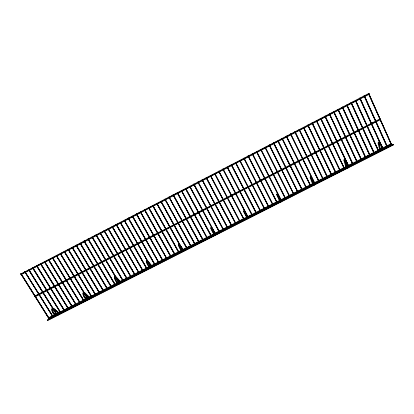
<?xml version="1.0" encoding="UTF-8"?>
<svg xmlns="http://www.w3.org/2000/svg" width="414" height="414" viewBox="0 0 414 414"><rect width="100%" height="100%" fill="white"/><g stroke="black" fill="none" stroke-linecap="round" stroke-linejoin="round"><path stroke-width="0.62" d="M84.611 296.838A2.991 0.978 63.6 0 0 85.833 298.282L88.891 299.131L88.674 299.7L88.156 299.503M382.313 148.89L382.313 148.44A4.052 0.911 62.3 0 0 380.29 143.756A4.052 0.911 62.3 0 0 378.256 142.214M54.275 313.786A2.976 1.149 63.8 0 0 54.7 314.107L58.043 314.8L57.82 315.37L57.313 315.168M48.795 318.599L48.36 317.905L48.795 318.599L117.928 283.466M47.682 320.519L393.248 145.014L393.217 144.672L392.896 144.222L47.248 319.825L47.553 320.539L47.693 320.296M35.107 296.807L380.476 119.599L380.435 119.237L380.119 118.802L34.667 296.103L34.967 296.812L35.123 296.595M344.743 160.197A3.576 0.58 62.5 0 1 346.249 161.289A3.576 0.58 62.5 0 1 348.153 165.771L347.848 168.074L347.227 167.903L347.341 166.185A3.576 0.574 62.5 0 0 345.214 161.351A3.576 0.574 62.5 0 0 344.101 161.175L345.959 167.127L346.549 167.194L346.756 166.723L344.909 160.761M347.848 168.074L347.915 165.921A4.026 0.647 62.5 0 0 345.566 160.906A4.026 0.647 62.5 0 0 344.127 160.078L344.303 160.689M20.716 273.887L21.166 274.601L369.143 94.288L369.091 93.895L368.781 93.471L20.866 273.892M368.843 93.46L368.429 93.678L368.843 93.46L391.39 144.253L391.116 144.326L368.693 94.263M118.15 282.664A3.441 0.921 63.4 0 1 115.392 278.374A3.441 0.921 63.4 0 1 116.401 277.147L120.629 281.634L120.334 282.141L115.656 277.525A3.441 0.926 63.4 0 0 115.237 277.111M89.538 297.185L89.626 297.645L89.108 297.909L84.409 293.438A3.426 1.123 63.6 0 0 83.245 292.864M382.096 150.536L381.242 150.629L381.672 148.735A3.597 0.807 62.3 0 0 379.643 143.818A3.597 0.807 62.3 0 0 378.194 143.808L379.685 149.987L380.3 150.049L380.492 149.578L379.012 143.389A3.597 0.812 62.3 0 1 378.888 142.799M381.874 150.794L382.495 148.316A3.597 0.812 62.3 0 0 381.17 144.522A3.597 0.812 62.3 0 0 379.012 142.162M351.46 103.241L374.163 153.004L373.899 153.082L351.196 103.334M369.609 155.26L370.007 155.053L369.609 155.26L346.57 105.006L346.829 104.913M357.158 161.631L356.915 161.646M325.539 116.629L348.645 165.91L348.345 166.107M369.143 94.288L368.781 93.471M320.943 118.29L320.539 118.502L320.943 118.29L344.246 168.208M364.046 95.95L364.455 95.737L364.046 95.95L386.805 146.52M360.076 98.004L359.668 98.216L360.076 98.004L382.634 147.917M323.179 178.895L299.7 130.027M355.295 100.483L355.704 100.271L355.295 100.483L377.925 150.308M351.336 102.537L350.927 102.75L351.336 102.537L374.033 152.29M310.562 185.265L310.257 185.462M342.621 107.055L342.212 107.267L342.621 107.055L365.722 157.232M273.789 142.732L273.39 142.939L273.789 142.732L297.816 191.801M293.759 193.845L269.824 145.511M337.865 109.519L338.274 109.306L337.865 109.519L360.775 159.028M285.406 198.089L285.21 198.083M281.272 200.148L280.883 200.345L256.716 152.305M280.883 200.345L281.194 200.143M352.526 163.897L352.904 163.747L352.505 163.949L329.342 113.897M248.374 155.902L247.981 156.109L248.374 155.902L272.955 204.371L272.645 204.578M244.457 158.666L268.805 206.482L268.495 206.684M316.224 120.738L316.627 120.526L316.224 120.738L339.744 170.433M382.37 149.102L391.587 144.419L391.24 143.632L391.266 143.974M331.262 174.744L307.768 125.08M392.896 144.222L393.248 145.014M235.768 223.317L235.473 223.379M231.669 225.397L231.374 225.459M294.732 131.88L295.13 131.668L294.732 131.88L318.589 181.182M223.488 229.558L223.332 229.532M219.404 231.633L219.249 231.602M286.576 136.102L286.177 136.309L286.576 136.102L310.283 184.685M211.254 235.773L211.109 235.742M281.908 138.524L282.307 138.317L281.908 138.524L305.967 187.599M207.186 237.838L207.041 237.807M203.124 239.903L202.85 239.954M199.072 241.962L198.798 242.014M195.02 244.022L194.751 244.074M269.141 145.143L269.54 144.936L269.141 145.143L293.485 193.985M265.296 147.136L264.898 147.343L265.296 147.136L289.329 195.336M261.058 149.33L260.66 149.537L261.058 149.33L285.153 197.457M170.837 256.307L145.076 210.172M140.517 211.771L166.692 258.434M276.826 201.69L252.597 153.718L252.198 153.92L276.723 202.462L277.111 202.26L276.759 202.399M252.198 153.92L252.597 153.718M158.821 262.414L132.884 216.491M124.298 220.181L150.701 266.559L124.402 220.885M239.556 160.477L239.954 160.27L239.556 160.477L263.982 208.211M146.851 268.5L146.546 268.614L146.747 268.448M142.877 270.518L142.633 270.554M138.902 272.536L112.675 226.965M312.285 180.809L313.393 183.676L313.17 184.158L312.601 184.08L310.381 178.346A3.555 0.347 62.6 0 1 311.168 178.688A3.555 0.347 62.6 0 1 313.393 183.438L313.595 184.991L314.417 184.908M215.12 235.343L215.663 235.069M246.972 217.428L243.499 211.207L246.625 217.371L247.67 218.809L248.224 218.53M280.583 202.094L281.137 201.815M150.831 267.34L151.591 267.278L151.379 267.853L150.836 267.667M182.672 251.163L183.211 250.889L183.459 251.427L182.921 251.696L181.306 250.568A3.478 0.523 63.2 0 1 179.039 246.899A3.478 0.523 63.2 0 1 178.532 244.462M119.548 283.885L120.076 283.29L117.307 282.281A3.007 0.807 63.4 0 1 116.541 281.416M122.761 280.697L123.134 280.511L122.761 280.697L95.908 234.935L96.131 234.779M222.784 169.171L223.177 168.964L222.784 169.171L247.458 216.61M218.996 171.132L218.608 171.334L218.996 171.132L244.027 219.073M115.175 284.594L114.947 284.625M214.825 173.295L214.431 173.497L214.825 173.295L239.618 220.595M76.652 245.642L103.453 290.509L103.241 290.675L76.424 245.797M210.659 175.458L210.265 175.66L210.659 175.458L235.514 222.68M99.169 292.688L99.536 292.501L99.169 292.688L71.974 247.339L72.347 247.148L72 247.355M95.546 294.571L95.334 294.592M206.105 177.813L206.493 177.611L206.105 177.813L231.328 225.526M226.934 227.038L202.141 179.831M60.78 253.865L87.809 298.458L87.592 298.629M83.83 300.523L56.356 255.397M80.016 302.417L79.679 302.634M194.042 184.064L193.654 184.266L194.042 184.064L219.151 230.996M76.047 304.476L75.845 304.497M189.907 186.212L189.519 186.414L189.907 186.212L215.073 233.072M41.069 264.08L68.367 308.337L68.144 308.513M185.384 188.556L185.772 188.354L185.384 188.556L210.923 235.897M64.496 310.309L64.134 310.49L64.475 310.277L36.805 265.571L36.432 265.762L36.805 265.571M181.26 190.694L181.648 190.492L181.26 190.694L206.86 237.962M60.542 312.358L60.351 312.373M177.14 192.831L177.523 192.629L177.14 192.831L202.798 240.027M52.821 316.28L25.389 272.205M173.409 194.761L173.021 194.963L173.409 194.761L198.813 241.326M21.487 274.228L49.059 318.154L48.712 318.366L48.924 318.159M312.818 183.599L312.601 184.08M194.766 243.38L169.098 197.038M190.719 245.44L164.995 199.165M213.381 231.799L214.69 233.838L215.197 233.941L215.451 233.449L212.201 228.352A3.498 0.305 63 0 0 212.061 229.149A3.498 0.305 63 0 0 214.566 233.667L215.647 234.743M179.516 245.673L182.75 250.066L183.236 250.18L183.505 249.683L179.919 244.793A3.483 0.517 63.2 0 0 179.485 245.74A3.483 0.517 63.2 0 0 182.077 250.175L183.449 251.101M146.851 261.006A3.462 0.724 63.3 0 1 147.234 261.441L151.151 266.124L151.855 266.021M148.45 207.699L148.833 207.502L148.45 207.699L174.537 254.387M144.377 209.81L144.76 209.613L144.377 209.81L170.211 255.868M140.688 211.725L140.31 211.921L166.376 257.87M52.216 308.673A3.405 1.314 63.8 0 1 53.499 309.18L58.488 313.465L59 313.207M136.625 213.831L136.242 214.028L136.625 213.831L162.883 260.308M128.511 218.033L128.169 218.24L128.511 218.033L154.572 263.811M124.464 220.134L124.252 220.284M146.597 267.863L120.422 222.23L120.205 222.38M116.386 224.321L116.008 224.517L116.386 224.321L142.623 269.887M103.93 230.774L104.307 230.582L103.966 230.784L130.348 276.128M118.818 282.705L91.908 237.01L92.131 236.855M83.918 241.15L84.29 240.958L83.918 241.15L110.61 286.146M79.928 243.215L80.306 243.023L79.959 243.23L106.683 288.144M56.495 255.366L56.263 255.526M79.679 301.868L52.547 257.41L52.314 257.57M75.793 303.845L48.604 259.454L48.366 259.614M44.665 261.498L44.293 261.689L44.665 261.498L72.248 306.37M56.066 313.874L28.597 269.824L28.871 269.711M52.205 315.835L24.778 271.775M24.954 271.739L24.695 271.874M373.909 153.03L351.341 103.215M387.199 146.365L386.914 146.509M331.36 174.739L331.412 174.604M335.521 172.534L312.068 122.849L312.316 122.761L312.068 122.849M335.878 172.441L335.5 172.591L312.187 123.558M314.743 183.179L314.464 183.324M268.453 206.617L268.805 206.482M272.603 204.511L272.955 204.371M215.176 233.677L215.327 233.703M227.415 227.457L227.576 227.477M154.582 264.484L154.893 264.37L128.619 218.742M166.573 258.393L166.889 258.274M87.52 298.561L87.809 298.458M68.087 308.44L68.367 308.337M325.016 116.137L325.264 116.049L325.016 116.137L348.117 165.398M329.446 113.928L329.192 114.016M333.679 111.651L356.64 161.067M303.467 127.305L326.905 176.173M307.85 125.116L307.607 125.204M256.602 151.602L256.649 151.659M277.877 140.656L289.733 164.808M202.146 179.909L201.949 179.971M235.535 162.521L260.059 210.265M160.917 201.199L160.896 201.292M165.01 199.077L165.196 199.02M132.397 215.979L145.392 238.899M152.6 205.52L152.74 205.437M32.639 267.765L32.882 267.604L32.515 267.796L60.403 312.446M40.598 263.563L40.36 263.728L40.732 263.537L68.227 308.352M23.929 272.619L25.078 272.024M34.258 267.263L35.407 266.668M38.279 265.183L39.423 264.587M60.656 253.58L61.805 252.985M70.991 248.229L73.283 247.039M83.038 241.983L85.336 240.793M93.367 236.627L96.239 235.142M103.702 231.276L107.718 229.196M114.031 225.92L118.621 223.544M126.079 219.674L128.951 218.188M136.413 214.323L139.28 212.837M148.46 208.076L151.333 206.591M160.513 201.83L161.662 201.235M170.842 196.479L171.991 195.884M174.858 194.394L176.007 193.799M182.895 190.233L184.044 189.638M193.224 184.877L194.373 184.282M215.606 173.28L216.755 172.685M229.951 165.843L231.1 165.248M252.333 154.241L254.631 153.051M262.662 148.89L265.534 147.4M274.715 142.644L277.013 141.453M285.044 137.288L287.916 135.802M297.097 131.041L299.389 129.856M307.426 125.69L310.293 124.205M319.479 119.444L320.627 118.849M331.531 113.198L332.675 112.603M341.861 107.847L343.004 107.252M352.19 102.491L353.339 101.896M364.242 96.245L365.386 95.65M20.824 274.384L369.091 93.895M36.722 295.415L37.871 294.825M40.748 293.345L45.354 290.985M52.832 287.145L55.709 285.67M58.581 284.195L60.884 283.016M68.936 278.881L71.813 277.406M74.691 275.931L76.994 274.746M85.046 270.616L89.647 268.251M90.801 267.661L91.949 267.071M98.853 263.532L100.002 262.942M102.879 261.462L105.756 259.987M106.905 259.397L108.054 258.807M120.712 252.312L123.589 250.837M132.796 246.113L133.945 245.523M136.822 244.048L139.12 242.863M147.177 238.733L150.049 237.253M152.926 235.778L155.229 234.598M165.01 229.579L167.887 228.104M169.036 227.514L170.185 226.924M177.088 223.379L178.237 222.789M181.115 221.314L183.992 219.839M198.948 212.159L201.825 210.685M211.031 205.96L212.18 205.37M215.057 203.895L217.36 202.715M227.136 197.695L228.29 197.105M231.167 195.631L233.465 194.451M243.246 189.431L246.123 187.956M247.272 187.361L248.421 186.771M259.355 181.161L263.956 178.801M277.189 172.012L280.061 170.537M289.267 165.812L290.416 165.222M293.293 163.747L295.596 162.562M305.377 157.548L308.254 156.068M309.403 155.478L310.552 154.888M321.481 149.278L324.359 147.803M337.591 141.014L342.192 138.654M351.398 133.929L352.547 133.339M355.424 131.864L358.301 130.384M367.503 125.665L368.657 125.069M371.534 123.595L373.832 122.415M34.781 296.61L380.435 119.237M48.36 317.905L213.748 233.848M214.902 233.258L312.865 183.469M314.019 182.879L391.24 143.632M48.676 318.087L52.128 316.327M60.765 311.939L61.919 311.354M64.796 309.889L67.673 308.43M70.556 306.965L75.736 304.331M84.373 299.943L85.527 299.358M90.133 297.014L91.282 296.429M94.164 294.965L101.073 291.456M112.013 285.898L114.89 284.434M118.347 282.679L120.07 281.799M121.799 280.92L125.83 278.87M137.344 273.023L138.499 272.433M141.376 270.973L144.253 269.509M147.136 268.044L149.438 266.875M150.587 266.29L152.316 265.41M160.953 261.022L162.107 260.437M164.984 258.973L167.861 257.513M170.744 256.049L175.924 253.415M184.561 249.026L185.71 248.441M188.593 246.977L191.47 245.512M194.347 244.053L201.261 240.539M217.955 232.052L220.838 230.588M223.715 229.128L226.018 227.959M237.532 222.106L238.687 221.521M241.564 220.057L244.441 218.592M247.898 216.838L252.504 214.493M261.141 210.105L262.29 209.52M265.172 208.056L268.049 206.596M270.927 205.132L276.112 202.498M284.749 198.109L285.898 197.525M290.504 195.18L291.658 194.596M294.535 193.136L299.141 190.792M300.295 190.207L301.444 189.622M318.143 181.135L321.021 179.676M323.903 178.211L326.206 177.042M337.72 171.189L338.869 170.604M341.752 169.14L344.629 167.675M349.235 165.336L352.692 163.582M361.329 159.188L362.478 158.603M367.083 156.264L368.237 155.68M371.115 154.215L376.3 151.581M384.937 147.193L386.086 146.608M48.479 318.418L55.398 314.904M56.552 314.319L391.561 144.077M119.656 282.591L149.614 267.366M150.768 266.782L381.216 149.687M48.717 319.417L49.871 318.827M52.754 317.367L56.79 315.313M58.519 314.438L65.438 310.919M72.357 307.405L73.511 306.821M76.393 305.356L79.276 303.892M82.158 302.427L85.041 300.962M86.195 300.378L87.349 299.793M88.503 299.208L90.231 298.328M101.761 292.47L102.915 291.886M105.798 290.421L108.68 288.956M109.834 288.372L114.445 286.027M115.599 285.443L116.753 284.853M127.709 279.29L130.591 277.825M133.474 276.361L138.085 274.016M139.239 273.431L141.547 272.262M153.076 266.404L154.231 265.819M157.113 264.355L159.995 262.89M162.878 261.425L168.063 258.791M180.752 252.343L181.901 251.759M186.517 249.414L189.4 247.955M190.554 247.365L193.436 245.9M204.387 240.337L205.541 239.753M208.423 238.288L213.039 235.944M215.922 234.479L219.379 232.725M228.026 228.331L229.18 227.741M233.791 225.402L234.945 224.818M237.827 223.353L240.71 221.888M241.864 221.299L244.746 219.834M247.054 218.664L248.783 217.785M261.467 211.342L264.349 209.877M265.503 209.293L270.114 206.948M279.341 202.265L280.495 201.68M285.106 199.336L286.26 198.751M289.143 197.287L293.754 194.942M294.908 194.357L296.062 193.768M308.746 187.325L309.9 186.74M314.511 184.396L315.665 183.811M318.547 182.346L323.738 179.712M336.422 173.269L339.304 171.805M342.187 170.34L345.069 168.876M346.223 168.291L347.377 167.706M360.061 161.258L361.215 160.673M364.097 159.209L366.98 157.744M369.862 156.28L375.048 153.646M389.465 146.323L390.619 145.738M47.367 320.343L393.217 144.672M227.151 166.863L227.177 166.935M100.136 232.704L100.074 232.813M95.939 234.945L122.922 280.676M60.309 253.347L60.216 253.471M48.583 259.438L75.648 303.86M387.1 146.328L364.185 95.836M306.127 187.459L282.426 139.021M138.762 272.624L112.297 227.162M126.922 278.524L100.395 233.367M91.494 296.647L64.372 252.007M346.161 166.651L346.502 166.588M58.933 312.741L53.292 308.259A3.835 1.48 63.8 0 0 52.071 310.365A3.835 1.48 63.8 0 0 54.876 314.852L57.82 315.37M34.667 296.103L34.999 296.3M327.339 176.695L303.829 127.931M302.08 189.529L278.161 141.231M169.3 196.893L168.912 197.095L181.844 220.186M56.697 315.085L54.855 314.837A3.405 1.314 63.8 0 1 52.516 312.291A3.405 1.314 63.8 0 1 51.957 308.916M58.043 314.8L55.59 314.459A3.405 1.309 63.8 0 1 52.666 310.314A3.405 1.309 63.8 0 1 54.229 308.808L59.073 312.917M88.674 299.7L86.034 299.017A3.855 1.263 63.6 0 1 83.276 294.478A3.855 1.263 63.6 0 1 84.228 292.496L89.264 297.221M88.891 299.131L86.702 298.649A3.426 1.118 63.6 0 1 83.861 294.432A3.426 1.118 63.6 0 1 85.149 293.06L89.688 297.361M119.858 283.864L117.4 283.047A3.441 0.926 63.4 0 1 115.289 280.35A3.441 0.926 63.4 0 1 114.44 277.08M170.899 256.235L145.216 210.788M151.379 267.853L149.18 266.895A3.462 0.724 63.3 0 1 146.986 263.713A3.462 0.724 63.3 0 1 146.308 260.732M151.591 267.278L149.94 266.507A3.462 0.719 63.3 0 1 147.265 262.145A3.462 0.719 63.3 0 1 147.989 261.058L151.902 265.747M151.048 267.092L149.118 266.109A3.027 0.631 63.3 0 1 148.409 265.208M117.923 283.238L117.535 283.005A3.876 1.04 63.4 0 1 114.968 278.845A3.876 1.04 63.4 0 1 115.097 276.314M183.236 251.676L181.56 250.465A3.917 0.585 63.2 0 1 178.946 245.756A3.917 0.585 63.2 0 1 179.05 244.182L179.428 244.674M181.523 249.994L182.434 250.605M149.718 267.082L149.371 266.823A3.897 0.818 63.3 0 1 146.711 262.176A3.897 0.818 63.3 0 1 147.105 260.463M58.757 313.434L53.468 308.989A2.976 1.149 63.8 0 0 52.521 310.624M89.383 297.873L84.43 293.221A2.991 0.978 63.6 0 0 83.69 294.752M214.876 235.131L213.784 234.06A3.498 0.31 63 0 1 211.632 230.308A3.498 0.31 63 0 1 210.881 227.979M215.446 235.318L214.1 233.931A3.938 0.347 63 0 1 211.725 229.579A3.938 0.347 63 0 1 211.088 227.4M214.359 233.843L215.083 234.557M115.496 276.562L120.184 281.504M120.334 282.141L115.723 277.282A3.007 0.807 63.4 0 0 115.201 278.71M147.513 260.929L149.868 263.744M151.617 266.249L147.353 261.172A3.027 0.631 63.3 0 0 147.048 262.492M71.907 306.583L44.629 262.233M183.236 250.18L179.329 244.881A3.043 0.455 63.2 0 0 179.091 244.648M179.785 245.166L180.504 246.144M182.3 248.591L183.019 249.57M248.002 218.783L243.691 210.612L243.996 211.093M248.203 218.204L244.286 210.809L247.743 217.039M215.197 233.941L211.652 228.419A3.058 0.269 63 0 0 211.337 228.093M21.699 274.798L48.583 317.616M21.243 274.394L48.826 318.33M21.119 274.42L48.697 318.335M25.264 272.231L52.433 315.659M24.809 271.827L52.34 315.825M29.301 270.176L56.765 314.236M29.177 270.202L56.63 314.242M29.063 270.342L56.2 313.864M33.218 268.148L60.289 311.726M33.425 268.722L60.154 311.737M32.851 268.339L60.268 312.456M36.67 265.597L64.02 309.77M36.567 265.731L64.268 310.479M36.774 266.305L63.797 309.946M40.831 264.246L67.808 307.964M40.696 264.272L67.668 307.975M44.531 261.524L72.103 306.381M44.764 262.207L71.689 305.993M48.702 260.163L75.907 304.569M48.567 260.194L75.767 304.58M52.744 257.989L79.54 301.884M52.645 258.119L79.798 302.593M52.511 258.15L79.654 302.603M56.692 255.945L83.431 299.907M56.599 256.075L83.69 300.611M56.459 256.106L83.545 300.626M60.641 253.896L83.99 292.419M84.658 293.521L87.659 298.473M60.553 254.025L87.256 298.08M60.413 254.056L87.111 298.096M64.744 251.81L91.711 296.476M64.6 251.847L91.561 296.491M64.512 251.971L91.163 296.093M68.708 249.756L95.287 293.935M68.564 249.792L95.137 293.956M68.476 249.916L95.406 294.659M68.336 249.952L95.256 294.675M76.507 245.678L102.972 289.971M76.279 245.833L102.755 290.142M72.678 247.701L99.536 292.501M72.533 247.738L99.055 291.963M72.45 247.857L99.319 292.667M80.632 243.577L107.381 288.511M80.487 243.613L106.895 287.978M80.409 243.732L106.838 288.128M84.622 241.512L111.309 286.519M84.472 241.548L111.154 286.535M84.068 241.114L110.771 286.131M88.612 239.442L114.916 283.963M88.461 239.483L114.756 283.983M88.389 239.597L115.035 284.682M88.239 239.639L114.875 284.703M92.607 237.372L115.904 276.94M116.888 278.612L118.859 281.96M92.457 237.408L115.744 276.966M116.727 278.638L118.699 281.981M92.384 237.522L115.087 276.071M116.707 278.824L118.978 282.679M96.607 235.292L123.134 280.511M96.452 235.328L122.647 279.978M100.618 233.211L126.762 277.949M100.462 233.253L126.596 277.97M100.24 233.408L126.71 278.689M104.628 231.131L131.041 276.49M104.473 231.172L130.555 275.962M104.411 231.286L130.508 276.102M108.649 229.051L135 274.477M108.489 229.092L134.835 274.503M108.432 229.206L134.472 274.089M108.271 229.247L134.307 274.115M112.515 227.007L125.338 249.192M125.975 250.304L138.478 271.931M112.458 227.115L138.442 272.07M116.541 224.921L142.773 270.471M116.489 225.03L142.737 270.606M116.329 225.071L142.566 270.632M120.577 222.83L146.427 267.894M120.526 222.934L146.716 268.582M120.36 222.98L146.546 268.614M124.614 220.734L137.355 243.023M137.991 244.136L148.817 263.081M149.454 264.194L150.411 265.866M124.567 220.843L150.701 266.559M128.345 218.08L154.396 263.842M128.449 218.789L154.515 264.562M146.028 240.016L158.391 261.814M132.671 216.641L158.686 262.502M132.501 216.688L158.51 262.533M136.454 213.878L149.423 236.829M150.054 237.946L162.391 259.78M136.729 214.54L162.686 260.468M136.558 214.587L162.195 259.94M140.832 212.33L166.707 258.305M140.625 212.48L166.2 257.901M144.869 210.322L170.387 255.831M149.149 208.061L174.915 254.196M148.657 207.554L161.538 230.608M162.169 231.731L174.734 254.227M148.626 207.647L174.408 253.792M246.423 216.087L246.661 216.517M153.232 205.949L178.936 252.152M153.051 206.001L178.75 252.183M153.025 206.094L178.429 251.748M152.849 206.146L178.248 251.779M157.315 203.833L181.71 247.846M157.449 204.449L169.642 226.448M170.268 227.576L181.213 247.318M157.113 203.978L182.46 249.699M156.932 204.03L179.143 244.089M180.395 246.346L182.274 249.735M161.408 201.711L186.993 248.058M161.227 201.763L186.497 247.525M161.206 201.856L186.491 247.65M161.025 201.908L186.616 248.25M246.625 215.937L247.21 216.998M165.321 199.641L190.533 245.476M165.305 199.729L190.533 245.595M165.124 199.786L190.652 246.195M182.465 221.319L194.885 243.986M169.409 197.602L194.891 244.105M169.222 197.659L194.699 244.141M173.223 194.818L198.622 241.362M173.207 194.906L198.632 241.486M173.331 195.532L198.746 242.087M177.829 193.193L202.876 239.271M177.948 193.809L190.161 216.279M190.771 217.402L202.679 239.308M177.632 193.333L202.689 239.427M181.953 191.056L206.933 237.206M181.756 191.201L206.752 237.362M186.077 188.919L211 235.142M185.886 188.975L210.804 235.178M185.881 189.058L210.814 235.292M190.016 186.838L213.676 230.965M214.266 231.98L214.871 233.113M189.819 186.978L211.963 228.186M193.85 184.126L218.949 231.038M194.156 184.773L218.97 231.152M193.959 184.835L219.068 231.757M198.492 182.486L223.234 228.921M198.296 182.548L223.353 229.641M198.104 182.688L223.151 229.682M202.637 180.333L227.322 226.846M202.741 180.965L227.115 226.888M202.451 180.473L227.141 226.996M206.793 178.18L231.416 224.766M206.596 178.243L231.209 224.807M206.607 178.32L231.235 224.916M210.752 176.09L235.338 222.83M210.566 176.229L235.426 223.446M214.623 173.362L239.442 220.745M214.731 174.066L239.53 221.361M218.794 171.199L243.556 218.654M218.902 171.908L243.644 219.27M223.472 169.538L248.141 216.983M223.265 169.605L247.67 216.558M227.659 167.37L252.266 214.887M227.477 167.504L251.795 214.462M227.265 167.572L251.583 214.514M231.85 165.196L256.39 212.791M231.638 165.269L255.878 212.268M231.669 165.331L255.924 212.366M231.457 165.403L255.707 212.413M236.047 163.023L260.525 210.69M235.649 163.23L259.842 210.312M240.249 160.844L264.665 208.589M239.737 160.342L264.199 208.159M244.239 158.738L268.344 206.053M244.058 158.867L268.127 206.105M248.157 155.974L272.79 204.521M248.271 156.678L272.567 204.573M252.374 153.791L276.888 202.317M257.11 152.098L280.987 199.574M256.939 152.228L280.821 199.719M261.12 149.982L284.992 197.602M260.944 150.111L285.049 198.228M265.12 147.265L289.169 195.48M265.183 147.917L289.22 196.107M269.597 145.588L293.345 193.354M273.902 143.435L297.531 191.227M273.845 143.384L297.744 191.718M273.675 143.513L297.583 191.858M278.327 141.102L301.884 188.955M290.297 165.962L301.646 189.012M277.929 141.309L301.49 189.151M282.591 138.892L306.081 186.823M286.623 136.765L310.412 185.405M286.457 136.889L310.169 185.462M291.13 134.467L314.49 182.543M290.612 133.97L314.34 182.683M290.731 134.674L312.404 179.272M313.533 181.586L314.097 182.745M295.41 132.247L318.987 180.985M295.249 132.376L318.552 180.54M295.456 132.91L306.676 156.109M307.24 157.268L318.464 180.463M299.457 130.11L322.961 178.9M299.296 130.239L322.811 179.039M303.99 127.807L327.153 176.11M303.586 128.014L326.755 176.312M308.29 125.577L331.381 173.958M308.13 125.701L331.516 174.677M308.321 126.244L331.133 174.025M312.591 123.346L335.619 171.805M312.435 123.47L335.475 171.939M316.901 121.105L340.142 170.232M316.741 121.23L339.723 169.792M321.062 118.989L343.972 167.629M320.964 118.958L344.137 168.141M320.809 119.077L343.718 167.696M325.135 116.841L346.073 161.476M325.383 116.748L348.231 165.465M329.865 114.388L352.635 163.168M329.715 114.507L352.495 163.297M329.886 115.056L352.65 163.815M278.079 195.48L278.591 196.583M277.592 195.424L280.159 200.935L279.605 200.847L276.614 194.337L280.325 201.887L280.521 201.313L279.9 199.62M334.201 112.137L356.904 160.994M334.051 112.261L356.759 161.129M333.798 112.349L356.775 161.781M338.543 109.891L361.448 159.406M338.393 110.01L361.039 158.955M338.554 110.564L360.915 158.893M342.476 107.174L365.588 157.367M342.632 107.728L353.913 132.226M354.451 133.391L365.459 157.304M342.481 107.847L365.055 156.854M277.82 194.932L277.406 193.933L281.116 201.489M277.007 194.275L277.266 194.839M347.242 105.379L369.743 154.469M347.098 105.498L369.873 155.188M347.253 106.056L369.474 154.541M355.968 100.861L378.598 150.691M355.559 100.39L378.194 150.235M355.704 100.954L366.882 125.566M367.415 126.741L378.06 150.178M360.201 98.708L382.5 148.046M360.076 98.687L380.507 143.886M359.932 98.806L379.84 142.84M364.718 96.322L386.945 145.728M364.315 95.851L386.811 145.857M368.703 93.58L391.126 143.663M368.569 93.564L390.987 143.611M313.17 184.158L310.774 177.932M280.92 202.063L276.847 193.892M346.549 167.194L344.551 160.725A3.126 0.502 62.5 0 1 344.727 160.239M313.507 182.538L313.589 182.864M380.3 150.049L378.706 143.327A3.146 0.709 62.3 0 1 379.022 142.773M314.392 184.587L314.2 183.029A3.56 0.352 62.6 0 0 312.182 178.631A3.56 0.352 62.6 0 0 310.976 177.399M314.2 185.161L313.905 183.205A4.005 0.393 62.6 0 0 311.732 178.662A4.005 0.393 62.6 0 0 310.272 176.856M381.242 150.629L381.858 147.788A3.146 0.709 62.3 0 0 381.755 147.275M347.227 167.903L347.491 165.264A3.126 0.502 62.5 0 0 347.351 164.767M313.564 184.665L313.595 184.991M53.039 312.032A2.976 1.149 63.8 0 1 52.733 311.318M211.114 228.269A3.498 0.31 63 0 1 211.425 228.745M211.554 228.947A3.058 0.269 63 0 1 211.316 228.202M85.957 299.027A3.426 1.123 63.6 0 1 83.731 296.408A3.426 1.123 63.6 0 1 83.033 293.086M310.691 177.611A3.11 0.305 62.6 0 1 310.707 177.471M311.297 178.149A3.11 0.305 62.6 0 1 311.639 178.693M181.28 249.761A3.043 0.455 63.2 0 1 180.975 249.363M299.048 129.613L299.42 129.447L299.048 129.613M290.851 133.888L290.452 134.095L290.851 133.888M244.162 158.091L243.768 158.293L244.162 158.091M231.555 164.627L231.162 164.829L231.555 164.627M198.187 181.917L197.799 182.119L198.187 181.917M157.004 203.269L156.621 203.465L157.004 203.269M112.049 226.541L112.354 226.411L112.049 226.541M108.028 228.626L108.328 228.497L108.028 228.626M87.991 239.013L88.285 238.888L87.991 239.013M76.031 245.207L76.321 245.088L76.031 245.207M68.087 249.326L68.372 249.207L68.087 249.326M64.123 251.381L64.408 251.262L64.123 251.381M21.145 273.685L20.788 273.897L21.145 273.685"/></g></svg>
